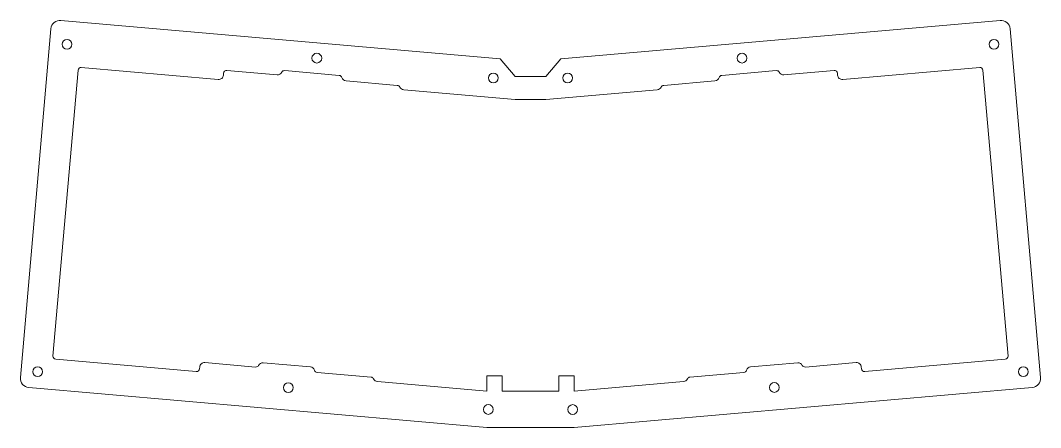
# Model space of a CAD drawing. Header units: inches. Extents: x 260 to 594, y -519 to -386.
import ezdxf

# ---------------------------------------------------------------- set-up
doc = ezdxf.new("R2010")
doc.units = ezdxf.units.IN
doc.header["$MEASUREMENT"] = 0

msp = doc.modelspace()

# ---------------------------------------------------------------- linework, layer by layer
at = {"color": 1, "lineweight": 0}
msp.add_lwpolyline([(436.85, -398.74), (580.59, -386.17, -0.414214), (583.84, -388.89), (593.83, -503.13, -0.414214), (591.11, -506.37), (441.25, -519.48), (412.67, -519.48), (262.82, -506.37, -0.414214), (260.09, -503.13), (270.09, -388.89, -0.414214), (273.33, -386.17), (417.07, -398.74), (421.96, -404.57), (431.97, -404.57)], format="xyb", close=True, dxfattribs=at)
msp.add_lwpolyline([(431.96, -412.07), (421.96, -412.07), (385.47, -408.87, -0.267949), (384.23, -408, 0.267949), (383.39, -407.42), (366.61, -405.95, -0.305615), (365.28, -404.88, 0.305615), (364.4, -404.16), (346.57, -402.6, 0.305615), (345.58, -403.15, -0.305615), (344.09, -403.98), (327.64, -402.54, 0.414214), (326.54, -403.46), (326.48, -404.1, -0.414214), (324.83, -405.48), (280.01, -401.56, 0.414214), (278.93, -402.47), (270.74, -496.04, 0.414214), (271.65, -497.12), (317.6, -501.14, 0.414214), (318.7, -500.21), (318.76, -499.58, -0.414214), (320.41, -498.2), (337.04, -499.65, 0.305615), (338.03, -499.1, -0.305615), (339.52, -498.28), (354.96, -499.63, -0.305615), (356.28, -500.7, 0.305615), (357.16, -501.41), (374.81, -502.96, -0.267949), (375.64, -503.54, 0.267949), (376.89, -504.41), (412.67, -507.54), (412.67, -502.54), (417.66, -502.54), (417.66, -507.54), (436.26, -507.54), (436.26, -502.54), (441.25, -502.54), (441.25, -507.54), (477.04, -504.41, 0.267949), (478.29, -503.54, -0.267949), (479.12, -502.96), (496.76, -501.41, 0.305615), (497.64, -500.7, -0.305615), (498.97, -499.63), (514.4, -498.28, -0.305615), (515.89, -499.1, 0.305615), (516.89, -499.65), (533.52, -498.2, -0.414214), (535.17, -499.58), (535.23, -500.21, 0.414214), (536.33, -501.14), (582.27, -497.12, 0.414214), (583.18, -496.04), (575, -402.47, 0.414214), (573.91, -401.56), (529.09, -405.48, -0.414214), (527.44, -404.1), (527.39, -403.46, 0.414214), (526.29, -402.54), (509.84, -403.98, -0.305615), (508.35, -403.15, 0.305615), (507.35, -402.6), (489.53, -404.16, 0.305615), (488.64, -404.88, -0.305615), (487.32, -405.95), (470.53, -407.42, 0.267949), (469.7, -408, -0.267949), (468.45, -408.87), (431.96, -412.07)], format="xyb", dxfattribs=at)
for centre in [(275.34, -393.99), (578.59, -393.99), (357.06, -398.51), (496.16, -398.51), (414.8, -404.99), (439.13, -404.99), (265.72, -501.17), (588.21, -501.17), (347.72, -506.4), (506.74, -506.35), (413.14, -513.55), (440.76, -513.56)]:
    msp.add_circle(centre, 1.6, dxfattribs=at)

doc.saveas('drawing.dxf')
